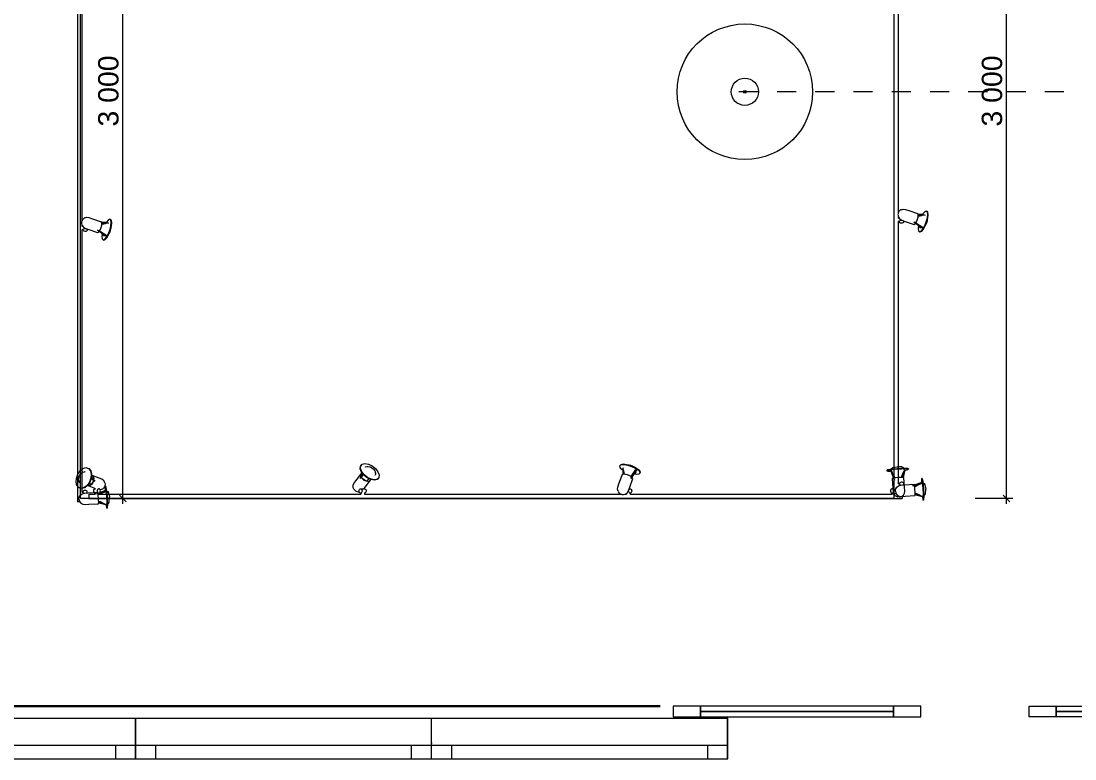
# Model space of a CAD drawing. Header units: millimetres. Extents: x 2336463 to 2579121, y 595385 to 778077.
# Drawn here: x 2346734 to 2350621, y 689177 to 691897 of the extents above; entities that cross this region are included whole.
import ezdxf

# ---------------------------------------------------------------- set-up
doc = ezdxf.new("R2010")
doc.units = ezdxf.units.MM
doc.header["$MEASUREMENT"] = 0
doc.linetypes.add('короткая штриховая', pattern=[141.111111, 70.555556, -70.555556])
for name, color, linetype, lineweight, true_color in [('+ план экспозиций_Ном._пера__58', 7, 'Continuous', 5, 0xdf0000), ('+светильники размеры_Ном._пера__242', 7, 'Continuous', 13, 0x1b55b5), ('MEP - Электрооборудование.ЭО_Ном._пера__35', 7, 'Continuous', 30, 0x2731ed), ('MEP - Электрооборудование.ЭО_Ном._пера__58', 7, 'Continuous', 5, 0xdf0000), ('сит план_Ном._пера__87', 7, 'Continuous', 20, 0x6a6a6a)]:
    doc.layers.add(name, color=color, linetype=linetype, lineweight=lineweight, true_color=true_color)
doc.layers.add('+светильники размеры', color=7, linetype='Continuous')
doc.layers.add('сит план', color=7, linetype='Continuous')
for name, color, linetype, lineweight in [('MEP - Электрооборудование.ЭО_Ном._пера__1', 7, 'Continuous', 13), ('Двери ARCHICAD_Ном._пера__1', 7, 'Continuous', 13), ('Окна ARCHICAD_Ном._пера__1', 7, 'Continuous', 13), ('сит план_Ном._пера__1', 7, 'Continuous', 13)]:
    doc.layers.add(name, color=color, linetype=linetype, lineweight=lineweight)
doc.styles.add('СГЕНЕРИР_СТИЛЬ_1', font='arial.ttf')
doc.linetypes.add('Сварной шов', pattern='A,0,[2,Р”РёР·Р°Р№РЅ РїСЂРѕРµРєС‚ СЂР°Р±РѕС‡РёР№1.Shx,S=0.079365,R=0,X=0,Y=0],-17,0', length=17)
doc.dimstyles.new('СГЕНЕРИР_СТИЛЬ__2', dxfattribs={"dimtxt": 75, "dimasz": 23.75, "dimexe": 0.18, "dimexo": 300, "dimgap": 0, "dimtad": 1, "dimdec": 0, "dimzin": 0, "dimdsep": 46, "dimtxsty": 'СГЕНЕРИР_СТИЛЬ_1', "dimblk": 'ARROWHEAD_6', "dimblk1": 'ARROWHEAD_6', "dimblk2": 'ARROWHEAD_6', "dimcen": 0.09, "dimclrd": 256, "dimclre": 256, "dimclrt": 256, "dimazin": 0, "dimtfac": 1, "dimtdec": 4, "dimtmove": 0, "dimatfit": 3, "dimfxl": 0, "dimtolj": 1, "dimtzin": 0, "dimarcsym": 0})
pattern_1 = [(45, (2086872.015, 585813.69), (-63.63961, 63.63961), [])]

# ---------------------------------------------------------------- blocks, each defined once
blk = doc.blocks.new('Окно 25_6')
at = {"layer": 'Окна ARCHICAD_Ном._пера__1', "color": 7, "linetype": 'Continuous', "lineweight": 13}
for p, q in [((-546, 0), (546, 0)), ((-546, 0), (-471, 0)), ((-546, 0), (-546, -50)), ((-546, 0), (-546, -50)), ((-471, 0), (-471, -50)), ((-471, 0), (471, 0)), ((471, -50), (471, 0)), ((471, 0), (546, 0)), ((546, 0), (546, -50)), ((546, 0), (546, -50)), ((-471, -50), (-546, -50)), ((-546, -50), (-546, -150)), ((471, -50), (-471, -50)), ((546, -50), (471, -50)), ((546, -50), (546, -150)), ((-546, -150), (546, -150))]:
    blk.add_line(p, q, dxfattribs=at)
blk = doc.blocks.new('Стена_1293', base_point=(2345593.8, 689326.8))
at = {"layer": 'сит план_Ном._пера__87', "linetype": 'Continuous', "lineweight": 20, "true_color": 0x6a6a6a}
h = blk.add_hatch(dxfattribs=at)
h.set_pattern_fill('Блоки_Бетонные_Эффективные', color=251, style=0, pattern_type=2)
h.set_pattern_definition(pattern_1)
h.paths.add_polyline_path([(2345893.8, 689176.8), (2346064.9, 689176.8), (2346064.9, 689326.8), (2345893.8, 689326.8)])
h = blk.add_hatch(dxfattribs=at)
h.set_pattern_fill('Блоки_Бетонные_Эффективные', color=251, style=0, pattern_type=2)
h.set_pattern_definition(pattern_1)
h.paths.add_polyline_path([(2348247.7, 689326.8), (2348247.7, 689176.8), (2348248.1, 689176.8), (2348248.1, 689326.8)])
at = {"layer": 'сит план_Ном._пера__1', "color": 7, "linetype": 'Continuous', "lineweight": 13}
for p, q in [((2346064.9, 689226.8), (2346064.9, 689326.8)), ((2348247.7, 689226.8), (2348247.7, 689326.8)), ((2348248.1, 689226.8), (2348248.1, 689326.8)), ((2349340.1, 689226.8), (2349340.1, 689326.8)), ((2346064.9, 689176.8), (2346064.9, 689226.8)), ((2348247.7, 689176.8), (2348247.7, 689226.8)), ((2348248.1, 689176.8), (2348248.1, 689226.8)), ((2349340.1, 689176.8), (2349340.1, 689226.8))]:
    blk.add_line(p, q, dxfattribs=at)
at = {"layer": 'сит план_Ном._пера__1', "color": 7, "linetype": 'Continuous', "lineweight": 13, "flags": 128}
for points in [[(2346064.9, 689326.8), (2345893.8, 689326.8)], [(2348248.1, 689326.8), (2348247.7, 689326.8)], [(2345893.8, 689176.8), (2346064.9, 689176.8)], [(2348247.7, 689176.8), (2348248.1, 689176.8)]]:
    blk.add_lwpolyline(points, dxfattribs=at)
at = {"layer": 'Окна ARCHICAD_Ном._пера__1', "color": 7, "linetype": 'Continuous', "lineweight": 13, "xscale": -1, "zscale": 1000, "rotation": 180}
for p in [(2346610.9, 689176.8), (2347701.7, 689176.8), (2348794.1, 689176.8)]:
    blk.add_blockref('Окно 25_6', p, dxfattribs=at)
blk = doc.blocks.new('Двупольная Наружная Раздвижная Дверь 25')
at = {"layer": 'Двери ARCHICAD_Ном._пера__1', "color": 7, "linetype": 'Continuous', "lineweight": 13}
for p, q in [((-1012.5, 195), (-1112.5, 195)), ((-1112.5, 195), (-1112.5, 155)), ((-1012.5, 155), (-1012.5, 195)), ((-200, 195), (-300, 195)), ((-300, 195), (-300, 155)), ((-200, 155), (-200, 195)), ((200, 195), (300, 195)), ((200, 155), (200, 195)), ((300, 195), (300, 155)), ((1012.5, 155), (1012.5, 195)), ((1012.5, 195), (1112.5, 195)), ((1112.5, 195), (1112.5, 155)), ((-300, 175), (-1012.5, 175)), ((300, 175), (1012.5, 175)), ((-1112.5, 155), (-1012.5, 155)), ((-912.5, 0), (-912.5, 150)), ((-300, 155), (-200, 155)), ((300, 155), (200, 155)), ((912.5, 0), (912.5, 150)), ((1112.5, 155), (1012.5, 155))]:
    blk.add_line(p, q, dxfattribs=at)
at = {"layer": 'Двери ARCHICAD_Ном._пера__1', "color": 7, "linetype": 'Continuous', "lineweight": 13, "flags": 128}
for points in [[(-300, 195), (-1012.5, 195), (-1012.5, 175), (-300, 175)], [(300, 195), (1012.5, 195), (1012.5, 175), (300, 175)], [(-300, 175), (-1012.5, 175), (-1012.5, 155), (-300, 155)], [(300, 175), (1012.5, 175), (1012.5, 155), (300, 155)]]:
    blk.add_lwpolyline(points, close=True, dxfattribs=at)
blk = doc.blocks.new('Стена_1294', base_point=(2349338.9, 689326.8))
at = {"layer": 'сит план_Ном._пера__87', "linetype": 'Continuous', "lineweight": 20, "true_color": 0x6a6a6a}
h = blk.add_hatch(dxfattribs=at)
h.set_pattern_fill('Блоки_Бетонные_Эффективные', color=251, style=0, pattern_type=2)
h.set_pattern_definition(pattern_1)
h.paths.add_polyline_path([(2349339.6, 689326.8), (2349338.9, 689326.8), (2349338.9, 689176.8), (2349339.6, 689176.8)])
at = {"layer": 'сит план_Ном._пера__1', "color": 7, "linetype": 'Continuous', "lineweight": 13}
for p, q in [((2349339.6, 689176.8), (2349339.6, 689326.8)), ((2351164.6, 689176.8), (2351164.6, 689326.8))]:
    blk.add_line(p, q, dxfattribs=at)
at = {"layer": 'сит план_Ном._пера__1', "color": 7, "linetype": 'Continuous', "lineweight": 13, "flags": 128}
blk.add_lwpolyline([(2349339.6, 689326.8), (2349338.9, 689326.8)], dxfattribs=at)
at = {"layer": 'Двери ARCHICAD_Ном._пера__1', "color": 7, "linetype": 'Continuous', "lineweight": 13, "xscale": -1, "zscale": 1000}
blk.add_blockref('Двупольная Наружная Раздвижная Дверь 25', (2350252.1, 689176.8), dxfattribs=at)
blk = doc.blocks.new('Набор Источников Света Настенный 25')
at = {"layer": 'MEP - Электрооборудование.ЭО_Ном._пера__58', "color": 12, "linetype": 'Continuous', "lineweight": 5, "true_color": 0xdf0000}
for p, q in [((1500, 0), (-1500, 0)), ((1500, -8), (1500, 0)), ((-1508.7, -19.6), (-1509.8, -27.7)), ((-1509.8, -27.7), (-1508.8, -41.6)), ((-1504.6, -12.5), (-1508.7, -19.6)), ((-1498.2, -7.5), (-1504.6, -12.5)), ((-1500, -8), (-1500, 0)), ((-1500, -8.9), (-1500, -8)), ((-1497.6, -7.2), (-1498.2, -7.5)), ((-1490.2, -5.3), (-1497.6, -7.2)), ((-1490.2, -5.3), (-1482.8, -6.2)), ((-1482.1, -6.4), (-1482.8, -6.2)), ((-1482.1, -6.4), (-1475, -10.4)), ((-1475, -10.4), (-1470, -16.9)), ((-1470, -16.9), (-1467.9, -24.8)), ((-1467.1, -22.9), (-1467.9, -25.1)), ((-1467.9, -24.8), (-1466.9, -38.7)), ((-1467.4, -32.3), (-1466.3, -34.2)), ((-1465.4, -20.9), (-1467.1, -22.9)), ((-1467.1, -36), (-1462.2, -36)), ((-1466.9, -38.7), (-1464.5, -74.4)), ((-1466.3, -34.2), (-1464.4, -35.7)), ((-1466, -20), (-1463.3, -20)), ((-1463.3, -20), (-1465.4, -20.9)), ((-1464.4, -35.7), (-1462.2, -36)), ((-496.4, -16), (-1463.6, -16)), ((-1463.6, -20), (-1463.6, -16)), ((-1461.2, -20.3), (-1463.3, -20)), ((-1462.2, -36), (-1460.2, -35.1)), ((-1459.3, -21.8), (-1461.2, -20.3)), ((-1460.2, -35.1), (-1458.5, -33.1)), ((-1457.9, -24.2), (-1459.3, -21.8)), ((-1458.5, -33.1), (-1457.5, -30.3)), ((-1457.3, -27.2), (-1457.9, -24.2)), ((-1457.5, -30.3), (-1457.3, -27.2)), ((-502.7, -27.6), (-502.1, -24.5)), ((-502.4, -30.6), (-502.7, -27.6)), ((-501.3, -33.3), (-502.4, -30.6)), ((-502.1, -24.5), (-500.8, -22)), ((-499.5, -35.2), (-501.3, -33.3)), ((-500.8, -22), (-498.9, -20.4)), ((-497.3, -36), (-499.5, -35.2)), ((-498.9, -20.4), (-496.7, -20)), ((-495.1, -35.6), (-497.3, -36)), ((-497.3, -36), (-493.6, -36)), ((-496.7, -20), (-494.5, -20.8)), ((-496.7, -20), (-494.1, -20)), ((-496.4, -20), (-496.4, -16)), ((-491.3, -29.3), (-495.6, -41.9)), ((-493.2, -34), (-495.1, -35.6)), ((-494.5, -20.8), (-492.7, -22.7)), ((-492.3, -32.4), (-493.2, -34)), ((-492.7, -22.7), (-491.6, -25.4)), ((-491.6, -25.4), (-491.3, -28.4)), ((-491.3, -28.4), (-491.6, -30.4)), ((-487.2, -22.5), (-491.3, -29.3)), ((-485.6, -20.7), (-487.2, -22.5)), ((-479.5, -16.4), (-485.6, -20.7)), ((-477.5, -16), (-483.6, -16)), ((-483.6, -19.3), (-483.6, -16)), ((-472.2, -15), (-479.5, -16.4)), ((-470.5, -14.7), (-472.2, -15)), ((-467.9, -15), (-470.5, -14.7)), ((-465, -15.8), (-467.9, -15)), ((-462.1, -16.9), (-465, -15.8)), ((483.6, -16), (-464.4, -16)), ((-459.7, -18.2), (-462.1, -16.9)), ((-458.1, -19.6), (-459.7, -18.2)), ((-458.1, -19.6), (-453.5, -24.8)), ((-452.6, -26.9), (-453.5, -24.8)), ((-452.6, -26.9), (-450.4, -34.4)), ((-450.4, -34.4), (-451.4, -42.1)), ((477.2, -27.5), (477.7, -24.5)), ((477.5, -30.6), (477.2, -27.5)), ((478.6, -33.3), (477.5, -30.6)), ((477.7, -24.5), (479, -22)), ((480.2, -35.2), (478.6, -33.3)), ((479, -22), (480.8, -20.4)), ((485.1, -36), (479.5, -43.4)), ((482.3, -36), (480.2, -35.2)), ((480.8, -20.4), (482.9, -20)), ((497.1, -36), (482.3, -36)), ((483.6, -20), (482.9, -20)), ((483.6, -21.4), (483.6, -16)), ((492.1, -27.5), (492.6, -24.5)), ((492.4, -30.6), (492.1, -27.5)), ((493.4, -33.3), (492.4, -30.6)), ((492.6, -24.5), (493.9, -22)), ((495.1, -35.2), (493.4, -33.3)), ((493.9, -22), (495.7, -20.4)), ((497.7, -20), (495, -20)), ((497.1, -36), (495.1, -35.2)), ((495.7, -20.4), (497.7, -20)), ((1463.6, -16), (496.4, -16)), ((496.4, -20), (496.4, -16)), ((499.2, -35.6), (497.1, -36)), ((497.7, -20), (499.8, -20.8)), ((501, -34), (499.2, -35.6)), ((499.8, -20.8), (501.4, -22.7)), ((502.3, -31.5), (501, -34)), ((501.4, -22.7), (502.5, -25.4)), ((505, -24.2), (502.2, -24.8)), ((502.8, -28.5), (502.3, -31.5)), ((502.5, -25.4), (502.8, -28.5)), ((505, -24.2), (509.7, -25)), ((509.7, -25), (514.7, -27.4)), ((515.6, -28), (514.7, -27.4)), ((515.6, -28), (518, -29.9)), ((518, -29.9), (519.3, -31)), ((519.3, -31), (522.6, -35.3)), ((522.6, -35.3), (524.3, -39.5)), ((1442.6, -42.8), (1445.8, -38.2)), ((1445.8, -38.2), (1449.7, -35.1)), ((1449.7, -35.1), (1454.3, -33.1)), ((1454.3, -33.1), (1458.2, -32)), ((1457.6, -25.7), (1457.4, -28.8)), ((1457.4, -28.8), (1458.1, -31.8)), ((1458.7, -23), (1457.6, -25.7)), ((1458.1, -31.8), (1459.6, -34.2)), ((1460.5, -21), (1458.7, -23)), ((1459.6, -34.2), (1461.6, -35.7)), ((1462.7, -20), (1460.5, -21)), ((1461.6, -35.7), (1463.9, -36)), ((1465, -20.3), (1462.7, -20)), ((1465.2, -20), (1462.7, -20)), ((1463.6, -20), (1463.6, -16)), ((1463.9, -36), (1466.1, -35)), ((1465.6, -36), (1463.9, -36)), ((1467, -21.8), (1465, -20.3)), ((1466.1, -35), (1467.9, -33)), ((1468.5, -24.2), (1467, -21.8)), ((1467.9, -33), (1469, -30.3)), ((1469.2, -27.2), (1468.5, -24.2)), ((1469, -30.3), (1469.2, -27.2)), ((1477.3, -36), (1475.6, -36)), ((1475.7, -36), (1480.6, -37.9)), ((1500, -16), (1476.4, -16)), ((1476.4, -21.6), (1476.4, -16)), ((1478.4, -20.3), (1476.4, -20.1)), ((1477.3, -36), (1479.5, -35)), ((1480.4, -21.8), (1478.4, -20.3)), ((1479.5, -35), (1481.3, -33)), ((1481.9, -24.2), (1480.4, -21.8)), ((1480.6, -37.9), (1505.1, -47.8)), ((1481.3, -33), (1482.4, -30.3)), ((1482.6, -27.2), (1481.9, -24.2)), ((1482.4, -30.3), (1482.6, -27.2)), ((1500, -11.1), (1500, -8)), ((1500, -13.7), (1500, -11.1)), ((1500, -15.4), (1500, -13.7)), ((1500, -16), (1500, -15.4)), ((1515.2, -39.8), (1526.1, -36.9)), ((1516.7, -40.4), (1527.6, -37.4)), ((1526.1, -36.9), (1535.7, -39.8)), ((1527.6, -37.4), (1537.2, -40.4)), ((-1508.8, -41.6), (-1506.4, -77.3)), ((-1506.4, -77.3), (-1506.4, -77.4)), ((-1506.4, -77.4), (-1504.6, -77.8)), ((-1493, -77.8), (-1485, -77.4)), ((-1485, -77.4), (-1477, -76.7)), ((-1477, -76.7), (-1471.1, -76)), ((-1472.6, -76.2), (-1471.5, -81.3)), ((-1457.8, -105.4), (-1471.7, -68.2)), ((-1471.3, -76), (-1461.1, -105.4)), ((-1457.1, -105.3), (-1470.8, -68.6)), ((-1468.2, -75.5), (-1465.9, -75.1)), ((-1465.9, -75.1), (-1464.5, -74.5)), ((-1464.5, -74.4), (-1464.5, -74.5)), ((-521.4, -107.2), (-499.2, -74)), ((-520.8, -107.7), (-498.3, -74)), ((-495.6, -41.9), (-506.7, -74.2)), ((-506.7, -74.2), (-505.5, -77.2)), ((-506.7, -74.2), (-506.7, -74.2)), ((-505.5, -77.2), (-502.8, -79.5)), ((-455.7, -54.8), (-466.8, -87)), ((-451.4, -42.1), (-455.7, -54.8)), ((429.9, -78.2), (435.7, -71.7)), ((429.9, -78.2), (430.9, -76.9)), ((430.9, -76.9), (436.7, -70.4)), ((435.7, -71.7), (445.7, -69.5)), ((436.7, -70.4), (446.7, -68.1)), ((445.7, -69.5), (458.4, -71.7)), ((446.7, -68.1), (459.4, -70.4)), ((458.4, -71.7), (471.9, -78.2)), ((459.4, -70.4), (472.9, -76.9)), ((461.3, -71.3), (461.6, -67.3)), ((479.5, -43.4), (461.6, -67.2)), ((461.6, -67.3), (464.6, -63.9)), ((461.6, -67.2), (461.6, -67.3)), ((462.2, -71.7), (462.5, -67.8)), ((462.5, -67.8), (465.4, -64.6)), ((464.6, -63.9), (469.9, -62.7)), ((465.4, -64.6), (470.4, -63.5)), ((466.7, -73.3), (465.9, -73.5)), ((475.7, -64.4), (466.7, -73.3)), ((469.9, -62.7), (476.6, -63.9)), ((470.4, -63.5), (476.7, -64.6)), ((472.9, -76.9), (485.2, -86.6)), ((476.6, -63.9), (483.7, -67.3)), ((476.7, -64.6), (483.5, -67.8)), ((483.5, -67.8), (489.6, -72.7)), ((483.7, -67.3), (490.1, -72.4)), ((489.6, -72.7), (494.1, -78.4)), ((490.1, -72.4), (494.9, -78.4)), ((492.3, -95.6), (498.5, -73.5)), ((492.8, -96.2), (499.1, -73.9)), ((514.8, -65.6), (496.9, -89.4)), ((521.8, -56.2), (514.8, -65.6)), ((524.5, -50), (521.8, -56.2)), ((524.3, -39.5), (524.8, -45.3)), ((524.8, -45.3), (524.5, -50)), ((1440.2, -53.7), (1440.7, -48.3)), ((1441.3, -58.3), (1440.2, -53.7)), ((1440.7, -48.3), (1442.6, -42.8)), ((1441.3, -58.3), (1443.4, -63.4)), ((1446.7, -67.4), (1443.4, -63.4)), ((1446.7, -67.4), (1451.7, -71.1)), ((1451.7, -71.1), (1461.6, -75.1)), ((1461.6, -75.1), (1487.1, -85.3)), ((1491, -74.8), (1476.9, -65.5)), ((1491.3, -73.9), (1477.4, -64.7)), ((1482, -74.5), (1482.4, -69.1)), ((1483.6, -81), (1482, -74.5)), ((1482.6, -66.8), (1485.4, -59.1)), ((1482.7, -74.1), (1483.1, -69.6)), ((1484.2, -80.3), (1482.7, -74.1)), ((1482.8, -73.1), (1490.6, -77.9)), ((1482.9, -66.8), (1491.9, -72.4)), ((1483.3, -66.8), (1485.9, -59.5)), ((1483.3, -67), (1483.3, -66.8)), ((1485.4, -59.1), (1489.9, -52.5)), ((1485.9, -59.5), (1490.2, -53.3)), ((1489.7, -89.9), (1490.9, -75.2)), ((1489.9, -52.5), (1495.4, -48.2)), ((1490.2, -53.3), (1495.5, -49.1)), ((1490.9, -52.7), (1500.1, -54.8)), ((1490.9, -75.2), (1496.1, -60.5)), ((1491.1, -90.4), (1492.3, -75.8)), ((1492.3, -75.8), (1497.6, -61.1)), ((1495.4, -48.2), (1501.1, -46.6)), ((1495.5, -49.1), (1500.9, -47.7)), ((1496.1, -60.5), (1504.7, -48.1)), ((1497.6, -61.1), (1506.1, -48.7)), ((1500.9, -47.7), (1504.3, -48.7)), ((1501.1, -46.6), (1505, -47.8)), ((1504.7, -48.1), (1515.2, -39.8)), ((1506.1, -48.7), (1516.7, -40.4)), ((1529.9, -54.6), (1531.1, -55.7)), ((1531.1, -55.7), (1535.1, -60.5)), ((1537, -77.3), (1534.2, -85)), ((1535.1, -60.5), (1536, -63)), ((1537.2, -40.4), (1535.7, -39.8)), ((1536, -63), (1537.7, -69.6)), ((1537.7, -69.6), (1537, -77.3)), ((1537.2, -40.4), (1544, -48.7)), ((1545.9, -75.8), (1540.6, -90.4)), ((1544, -48.7), (1547.1, -61.1)), ((1547.1, -61.1), (1545.9, -75.8)), ((-1520.7, -106.8), (-1523.4, -108)), ((-1523.4, -108), (-1520, -108.9)), ((-1523.2, -110), (-1523.4, -108)), ((-1523.2, -110), (-1519.8, -110.9)), ((-1512.3, -105.3), (-1520.7, -106.8)), ((-1520, -108.9), (-1511, -109.2)), ((-1519.8, -110.9), (-1510.9, -111.2)), ((-1510.4, -105), (-1512.3, -105.3)), ((-1511, -109.2), (-1497.9, -108.9)), ((-1510.9, -111.2), (-1497.7, -110.9)), ((-1510.5, -105.4), (-1504, -77.8)), ((-1508, -105.4), (-1510.5, -105.4)), ((-1507.4, -99.5), (-1508.3, -103.2)), ((-1508.3, -103.2), (-1507.9, -107)), ((-1504.2, -94.8), (-1507.4, -99.5)), ((-1506.4, -111.1), (-1504, -114.1)), ((-1501.4, -77.9), (-1505.3, -96.4)), ((-1504.6, -77.8), (-1499.9, -78)), ((-1500.7, -77.9), (-1504.3, -95)), ((-1498.5, -83.2), (-1504.2, -94.8)), ((-1504, -114.1), (-1500.5, -116.2)), ((-1500.5, -116.2), (-1499, -116.6)), ((-1499.9, -78), (-1493, -77.8)), ((-1499, -116.6), (-1482.6, -117.7)), ((-1498.2, -77.9), (-1498.5, -83.2)), ((-1497.9, -108.9), (-1482.5, -108)), ((-1497.7, -110.9), (-1482.4, -110)), ((-1466.3, -114.3), (-1482.6, -117.7)), ((-1482.5, -108), (-1467.3, -106.8)), ((-1482.4, -110), (-1467.2, -108.7)), ((-1471.5, -81.3), (-1467.3, -87.7)), ((-1467.3, -106.8), (-1454.6, -105.3)), ((-1467.2, -108.7), (-1454.5, -107.3)), ((-1466.3, -114.3), (-1465.1, -113.8)), ((-1462, -111.2), (-1465.1, -113.8)), ((-1460, -107.9), (-1462, -111.2)), ((-1461.1, -105.4), (-1457.8, -105.4)), ((-1455.9, -101.4), (-1458.6, -101.4)), ((-1457.1, -105.3), (-1457.8, -105.4)), ((-1447, -101.7), (-1455.9, -101.4)), ((-1454.6, -105.3), (-1446.3, -103.8)), ((-1454.5, -107.3), (-1446.1, -105.8)), ((-1443.6, -102.5), (-1447, -101.7)), ((-1446.3, -103.8), (-1443.6, -102.5)), ((-1446.1, -105.8), (-1443.4, -104.5)), ((-1443.4, -104.5), (-1443.6, -102.5)), ((-534.5, -96.8), (-533.9, -95)), ((-534.5, -96.8), (-532.2, -102.4)), ((-530.4, -91.2), (-533.9, -95)), ((-533.9, -95), (-531.6, -100.6)), ((-532.2, -102.4), (-524.5, -109)), ((-531.6, -100.6), (-523.9, -107.2)), ((-521.7, -89.9), (-530.4, -91.2)), ((-524.5, -109), (-512.5, -115.7)), ((-523.9, -107.2), (-511.9, -113.9)), ((-513.3, -90.8), (-521.7, -89.9)), ((-521.4, -107.2), (-520.8, -107.7)), ((-517.6, -107.7), (-520.8, -107.7)), ((-518.1, -96.3), (-519.2, -99.7)), ((-516, -93.3), (-518.1, -96.3)), ((-500.5, -81.2), (-517.6, -107.7)), ((-513.9, -91.1), (-516, -93.3)), ((-509.5, -88.6), (-513.9, -91.1)), ((-512.5, -115.7), (-498.1, -121.3)), ((-511.9, -113.9), (-497.5, -119.5)), ((-510.8, -116.4), (-506.1, -119)), ((-508.2, -87.5), (-509.5, -88.6)), ((-500.7, -81.1), (-495.2, -84.2)), ((-495.2, -84.2), (-487.6, -87.1)), ((-487.6, -87.1), (-479.9, -89.1)), ((-479.9, -89.1), (-473.3, -89.8)), ((-475.7, -89.5), (-475.9, -90.5)), ((-475.9, -90.5), (-473.3, -102.7)), ((-472.8, -89.7), (-473.4, -102.1)), ((-473.3, -89.8), (-468.7, -89.1)), ((-473.3, -102.7), (-471.3, -107.7)), ((-472.2, -89.6), (-472.8, -103.8)), ((-471.4, -111.4), (-472.7, -114.7)), ((-471.3, -107.7), (-471.4, -111.4)), ((-471.3, -107.7), (-469.8, -107.7)), ((-469.8, -107.7), (-469.4, -89.2)), ((-468, -107.2), (-469.7, -106.3)), ((-468.7, -89.1), (-466.8, -87.1)), ((-460.2, -113.9), (-468, -107.2)), ((-466.8, -87), (-466.8, -87.1)), ((-457.9, -119.5), (-460.2, -113.9)), ((429.2, -87.9), (429.9, -78.2)), ((433.8, -99.3), (429.2, -87.9)), ((442.9, -110.7), (433.8, -99.3)), ((442.5, -94), (442.9, -88.4)), ((442.5, -94), (442.8, -96.9)), ((445.2, -102.9), (442.8, -96.9)), ((443.4, -86.7), (442.9, -88.4)), ((455.1, -120.4), (442.9, -110.7)), ((450, -108.9), (445.2, -102.9)), ((450, -108.9), (450.5, -109.6)), ((455.9, -113.9), (450.5, -109.6)), ((461.9, -116.7), (455.9, -113.9)), ((471.9, -78.2), (484.2, -87.9)), ((480.2, -115.8), (478.8, -116.8)), ((484.2, -87.9), (493.2, -99.3)), ((485.2, -86.6), (494.2, -98)), ((493.8, -77.9), (487.6, -89.4)), ((487.7, -86.5), (487.6, -89.7)), ((494.5, -78.4), (489.9, -92.6)), ((493.2, -99.3), (497.8, -110.7)), ((493.9, -92.8), (493.7, -92.9)), ((496.9, -89.4), (493.9, -92.8)), ((494.1, -78.4), (494.3, -79)), ((494.2, -98), (498.8, -109.4)), ((496, -88.9), (494.3, -90.8)), ((496.4, -84.1), (496, -88.9)), ((496.3, -83.9), (496.4, -84.1)), ((496.6, -82.7), (497.3, -84.4)), ((497.3, -84.4), (496.9, -89.4)), ((496.9, -89.4), (496.9, -89.4)), ((497.8, -110.7), (497.1, -120.4)), ((498.8, -109.4), (498.1, -119.1)), ((1487.2, -85.4), (1483.6, -81)), ((1487.6, -84.4), (1484.2, -80.3)), ((1487.1, -85.3), (1487.2, -85.4)), ((1490, -86.2), (1487.2, -85.4)), ((1490, -85.2), (1487.6, -84.4)), ((1492.7, -102.3), (1489.7, -89.9)), ((1494.1, -102.9), (1491.1, -90.4)), ((1499.6, -110.6), (1492.7, -102.3)), ((1501, -111.2), (1494.1, -102.9)), ((1501, -111.2), (1499.6, -110.6)), ((1510.6, -114.1), (1501, -111.2)), ((1521.5, -111.2), (1510.6, -114.1)), ((1514, -98.7), (1515.6, -98.8)), ((1522, -97.1), (1515.6, -98.8)), ((1532, -102.9), (1521.5, -111.2)), ((1522, -97.1), (1524.2, -96)), ((1529.7, -91.6), (1524.2, -96)), ((1534.2, -85), (1529.7, -91.6)), ((1540.6, -90.4), (1532, -102.9)), ((-506.1, -119), (-499.6, -121.5)), ((-499.6, -121.5), (-493.1, -123.2)), ((-498.1, -121.3), (-483.4, -125.1)), ((-497.5, -119.5), (-482.8, -123.3)), ((-493.1, -123.2), (-489.4, -123.6)), ((-483.4, -125.1), (-470.8, -126.4)), ((-482.8, -123.3), (-470.2, -124.6)), ((-470.8, -126.4), (-462, -125.1)), ((-470.2, -124.6), (-461.4, -123.3)), ((-462, -125.1), (-458.6, -121.3)), ((-461.4, -123.3), (-457.9, -119.5)), ((-458.6, -121.3), (-457.9, -119.5)), ((468.6, -126.9), (455.1, -120.4)), ((463.5, -117.4), (461.9, -116.7)), ((470.2, -118.6), (463.5, -117.4)), ((481.3, -129.2), (468.6, -126.9)), ((472.9, -118.1), (470.2, -118.6)), ((478.8, -116.8), (472.9, -118.1)), ((491.4, -126.9), (481.3, -129.2)), ((497.1, -120.4), (491.4, -126.9)), ((497.1, -120.4), (498.1, -119.1))]:
    blk.add_line(p, q, dxfattribs=at)
blk = doc.blocks.new('Подвесной Светильник 25')
at = {"layer": '+ план экспозиций_Ном._пера__58', "color": 12, "linetype": 'Continuous', "lineweight": 5, "true_color": 0xdf0000}
for radius in [250, 50, 5]:
    blk.add_circle((0, 0), radius, dxfattribs=at)
blk = doc.blocks.new('*D3935', base_point=(2086872, 585813.7))
at = {"layer": '+светильники размеры_Ном._пера__242', "color": 152, "linetype": 'Continuous', "lineweight": 13, "true_color": 0x1b55b5}
for p, q in [((2347132.5, 693136.5), (2347085.6, 693136.5)), ((2347096.5, 693149), (2347121.5, 693124)), ((2347109, 690136.5), (2347109, 693136.5)), ((2347132.5, 690136.5), (2347085.6, 690136.5)), ((2347096.5, 690149), (2347121.5, 690124)), ((2347109, 690117.7), (2347109, 690136.5))]:
    blk.add_line(p, q, dxfattribs=at)
at = {"layer": '+светильники размеры_Ном._пера__242', "color": 152, "lineweight": 13, "true_color": 0x1b55b5, "insert": (2347094, 691508.2), "char_height": 75, "attachment_point": 7, "rotation": 90, "style": 'СГЕНЕРИР_СТИЛЬ_1'}
blk.add_mtext('\\A1;{\\pql;\\fArial|b0|i0|c204|p38;3\xa0000}', dxfattribs=at)
blk = doc.blocks.new('ARROWHEAD_6')
at = {"color": 0, "linetype": 'Continuous', "lineweight": 0}
for p, q in [((0, 0), (-1, 0)), ((-0.5, -0.5), (0.5, 0.5))]:
    blk.add_line(p, q, dxfattribs=at)
blk = doc.blocks.new('*D3937', base_point=(2086872, 585813.7))
at = {"layer": '+светильники размеры_Ном._пера__242', "color": 152, "linetype": 'Continuous', "lineweight": 13, "true_color": 0x1b55b5}
for p, q in [((2350391.8, 693136.5), (2350253.4, 693136.5)), ((2350380.9, 693124), (2350355.9, 693149)), ((2350368.4, 693136.5), (2350368.4, 693155.2)), ((2350368.4, 690136.5), (2350368.4, 693136.5)), ((2350391.8, 690136.5), (2350253.4, 690136.5)), ((2350355.9, 690149), (2350380.9, 690124)), ((2350368.4, 690117.7), (2350368.4, 690136.5))]:
    blk.add_line(p, q, dxfattribs=at)
at = {"layer": '+светильники размеры_Ном._пера__242', "color": 152, "lineweight": 13, "true_color": 0x1b55b5, "insert": (2350353.4, 691508.2), "char_height": 75, "attachment_point": 7, "rotation": 90, "style": 'СГЕНЕРИР_СТИЛЬ_1'}
blk.add_mtext('\\A1;{\\pql;\\fArial|b0|i0|c204|p38;3\xa0000}', dxfattribs=at)

msp = doc.modelspace()

# ---------------------------------------------------------------- linework, layer by layer
at = {"layer": 'MEP - Электрооборудование.ЭО_Ном._пера__1', "color": 7, "linetype": 'короткая штриховая', "lineweight": 13}
msp.add_line((2352273.8, 691636.4), (2349358.8, 691636.4), dxfattribs=at)
at = {"layer": 'MEP - Электрооборудование.ЭО_Ном._пера__35', "color": 160, "linetype": 'Сварной шов', "lineweight": 30, "true_color": 0x2731ed}
msp.add_line((2345921.3, 689371.8), (2349091.4, 689371.8), dxfattribs=at)
at = {"layer": 'MEP - Электрооборудование.ЭО_Ном._пера__58', "color": 12, "linetype": 'Continuous', "lineweight": 5, "true_color": 0xdf0000}
for p, q in [((2346953.4, 690136.5), (2346953.4, 693136.5)), ((2349953.4, 693136.5), (2349953.4, 690136.5)), ((2349953.4, 690136.5), (2346953.4, 690136.5))]:
    msp.add_line(p, q, dxfattribs=at)

# ---------------------------------------------------------------- block references
at = {"layer": 'MEP - Электрооборудование.ЭО_Ном._пера__58', "color": 12, "linetype": 'Continuous', "lineweight": 5, "true_color": 0xdf0000, "zscale": 1000}
for name, p, rotation in [('Набор Источников Света Настенный 25', (2349953.4, 691654.1), 90), ('Набор Источников Света Настенный 25', (2346941.9, 691624.2), 90), ('Подвесной Светильник 25', (2349403.5, 691636.4), 90), ('Набор Источников Света Настенный 25', (2348483.5, 690136.5), 180)]:
    msp.add_blockref(name, p, dxfattribs=dict(at, rotation=rotation))
at = {"layer": 'сит план', "color": 7, "lineweight": 13}
for name, p in [('Стена_1294', (2349338.9, 689326.8)), ('Стена_1293', (2345593.8, 689326.8))]:
    msp.add_blockref(name, p, dxfattribs=at)

# ---------------------------------------------------------------- dimensions: what is measured, and where the dimension line sits
at = {"layer": '+светильники размеры', "color": 152, "linetype": 'Continuous', "lineweight": 13, "true_color": 0x1b55b5}
for base, p1, p2, picture, middle in [((2347109, 693136.5), (2346953.4, 690136.5), (2346953.4, 693136.5), '*D3935', (2347056.5, 691637.1)), ((2350368.4, 693136.5), (2349953.4, 690136.5), (2349953.4, 693136.5), '*D3937', (2350315.9, 691637.1))]:
    dim = msp.add_linear_dim(base=base, p1=p1, p2=p2, angle=90, dimstyle='СГЕНЕРИР_СТИЛЬ__2', dxfattribs=at)
    dim.commit()
    dim.dimension.update_dxf_attribs({"geometry": picture, "text_midpoint": middle, "dimtype": 160, "text_rotation": 90})

doc.saveas('drawing.dxf')
